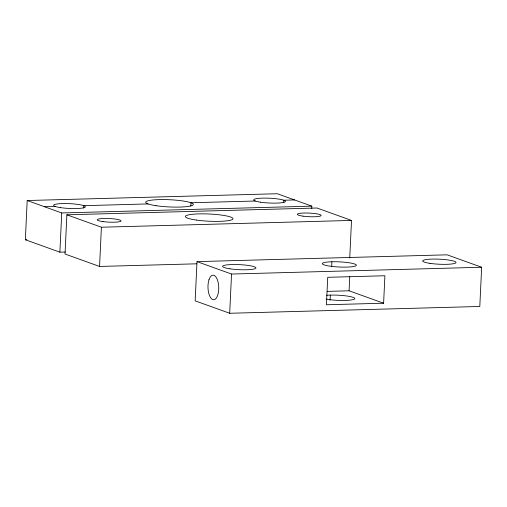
<?xml version="1.0" encoding="UTF-8"?>
<svg xmlns="http://www.w3.org/2000/svg" width="507" height="507" viewBox="0 0 507 507"><rect width="100%" height="100%" fill="white"/><g stroke="black" fill="none" stroke-linecap="round" stroke-linejoin="round"><path stroke-width="0.76" d="M65.422 252.023L59.883 252.175L25.35 239.754L27.201 200.525L277.31 193.731L311.843 206.153L311.729 208.51M59.883 252.175L61.734 212.953L27.201 200.525M349.741 258.082L351.516 220.431L316.983 208.003L66.873 214.803L65.023 254.026L99.556 266.448L196.824 263.805M83.655 208.022L83.769 205.671L148.082 203.922M99.556 266.448L101.406 227.225L66.873 214.803M190.809 205.899L190.955 202.756L255.275 201.013M197.008 261.618L195.157 300.847L229.69 313.269L479.799 306.475L481.65 267.246L447.117 254.825L197.008 261.618L231.541 274.046L481.65 267.246M229.69 313.269L231.541 274.046M283.743 202.585L283.857 200.233L294.573 199.942M330.089 300.252L330.336 295.106M331.698 266.175L331.908 261.764A17.08 2.586 2.7 0 1 356.345 265.408A17.08 2.586 2.7 0 1 329.734 266.131A17.08 2.586 2.7 0 1 331.908 261.764M383.609 303.211L326.438 304.764L327.731 277.304L384.902 275.751L383.609 303.211L349.076 290.79L349.741 276.664M44.464 206.742L55.187 206.45M61.734 212.953L311.843 206.153M101.406 227.225L351.516 220.431M25.35 239.754L26.934 239.71M327.148 291.386L349.076 290.79M326.609 295.302A17.08 2.586 2.7 0 1 350.28 296.595A17.08 2.586 2.7 0 1 349.779 300.163A17.08 2.586 2.7 0 1 326.071 299.124M60.555 207.636A15.888 2.402 2.7 0 0 85.309 206.964A15.888 2.402 2.7 0 0 62.57 203.573A15.888 2.402 2.7 0 0 60.555 207.636M156.137 205.709A23.835 3.606 2.7 0 0 193.268 204.701A23.835 3.606 2.7 0 0 159.16 199.612A23.835 3.606 2.7 0 0 156.137 205.709M260.642 202.198A15.888 2.402 2.7 0 0 285.397 201.526A15.888 2.402 2.7 0 0 262.658 198.136A15.888 2.402 2.7 0 0 260.642 202.198M303.072 216.153A11.921 1.8 2.7 0 0 321.14 215.481A11.921 1.8 2.7 0 0 303.503 213.048A11.921 1.8 2.7 0 0 303.072 216.153M102.984 221.591A11.921 1.8 2.7 0 0 121.053 220.919A11.921 1.8 2.7 0 0 103.415 218.485A11.921 1.8 2.7 0 0 102.984 221.591M196.456 220.076A23.835 3.606 2.7 0 0 232.986 218.859A23.835 3.606 2.7 0 0 198.148 213.91A23.835 3.606 2.7 0 0 196.456 220.076M209.004 279.699A12.314 5.374 88.4 0 0 212.775 299.605A12.314 5.374 88.4 0 0 218.27 283.033A12.314 5.374 88.4 0 0 209.004 279.699M429.993 263.367A16.687 2.522 2.7 0 0 455.983 262.664A16.687 2.522 2.7 0 0 432.11 259.102A16.687 2.522 2.7 0 0 429.993 263.367M229.925 268.811A16.687 2.522 2.7 0 0 255.915 268.108A16.687 2.522 2.7 0 0 232.041 264.546A16.687 2.522 2.7 0 0 229.925 268.811"/></g></svg>
